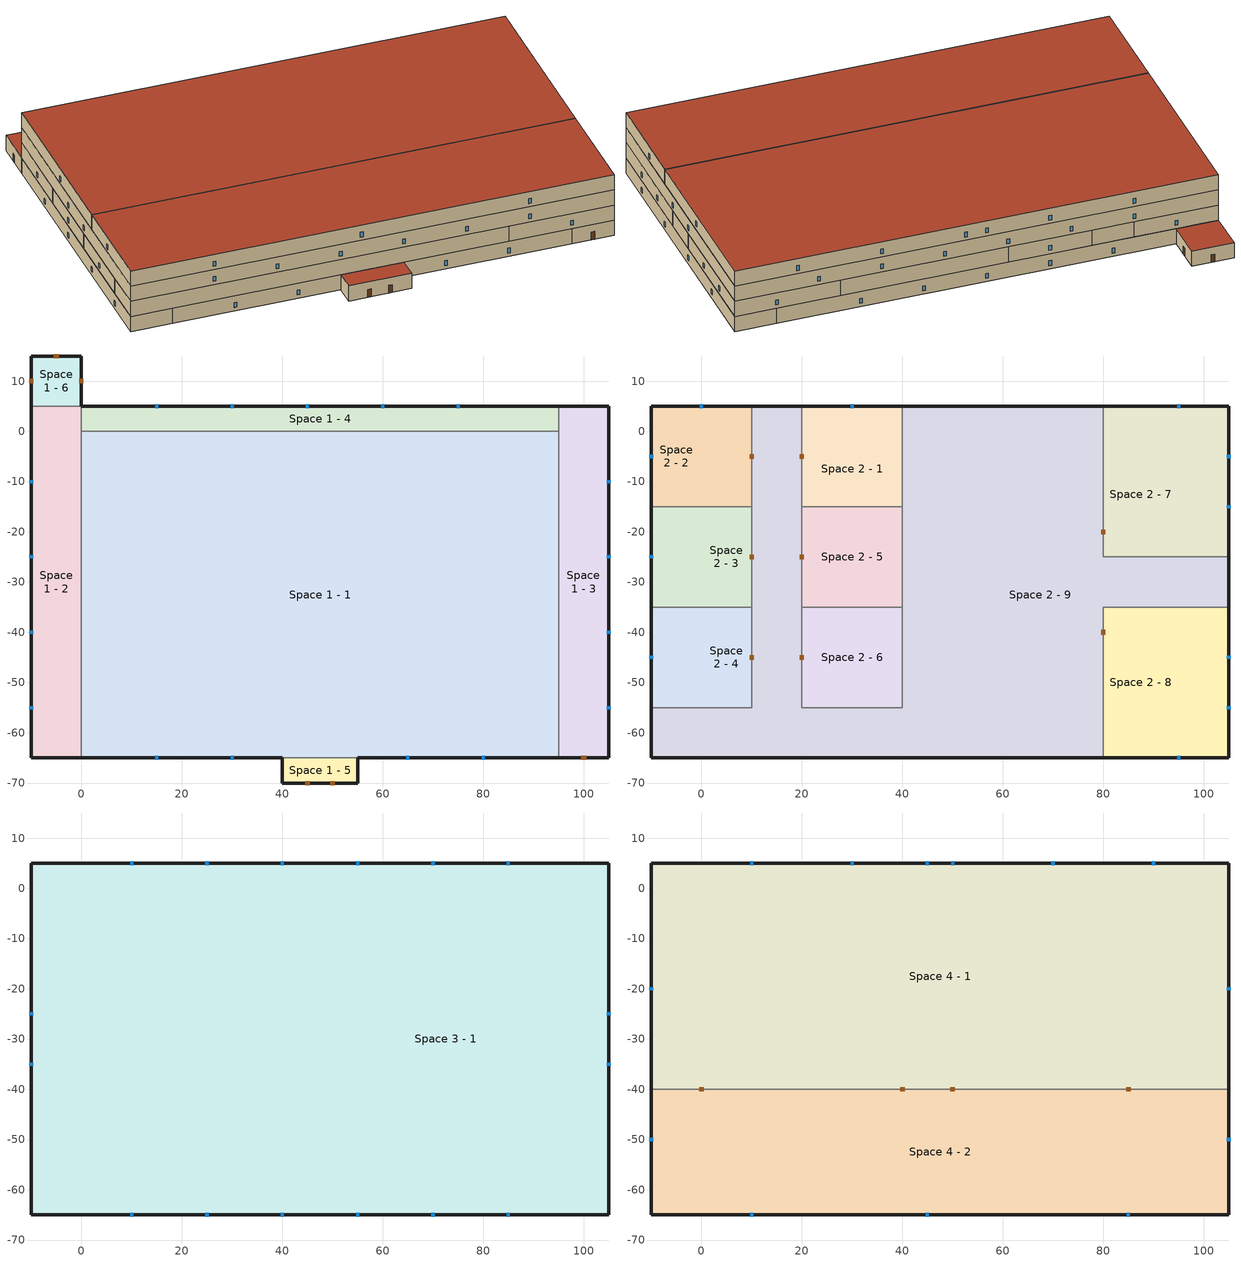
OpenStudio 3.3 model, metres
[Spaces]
Space 1 - 4
 floor ground: 95,5 95,0 0,0 0,5 z0
 wall outside: 95,5 0,5 z0:4
 wall to Space 1 - 1: 0,0 95,0 z0:4
 wall to Space 1 - 2: 0,5 0,0 z0:4
 wall to Space 1 - 3: 95,0 95,5 z0:4
 window: 60.3,5 59.7,5 / 45.3,5 44.7,5 / 75.3,5 74.7,5 / 30.3,5 29.7,5 / 15.3,5 14.7,5 z0.91:2.13
Space 1 - 1
 floor ground: 95,0 95,-65 55,-65 40,-65 0,-65 0,0 z0
 wall outside: 55,-65 95,-65 / 0,-65 40,-65 z0:4
 wall to Space 1 - 3: 95,-65 95,0 z0:4
 wall to Space 1 - 2: 0,0 0,-65 z0:4
 wall to Space 1 - 5: 40,-65 55,-65 z0:4
 window: 79.7,-65 80.3,-65 / 64.7,-65 65.3,-65 / 29.7,-65 30.3,-65 / 14.7,-65 15.3,-65 z0.91:2.13
Space 1 - 2
 floor ground: -10,-65 -10,5 -5,5 0,5 0,0 0,-65 z0
 wall outside: -10,5 -10,-65 0,-65 z0:4
 wall to Space 1 - 6: 0,5 -5,5 -10,5 z0:4
 window: -10,-54.7 -10,-55.3 / -10,-24.7 -10,-25.3 / -10,-9.7 -10,-10.3 / -10,-39.7 -10,-40.3 z0.91:2.13
Space 1 - 3
 floor ground: 105,5 105,-65 95,-65 95,0 95,5 z0
 wall outside: 95,-65 105,-65 105,5 95,5 z0:4
 window: 105,-55.3 105,-54.7 / 105,-10.3 105,-9.7 / 105,-40.3 105,-39.7 / 105,-25.3 105,-24.7 z0.91:2.13
 door: 99.54,-65 100.46,-65 z0:2.03
Space 1 - 5
 floor ground: 55,-65 55,-70 40,-70 40,-65 z0
 wall outside: 40,-65 40,-70 55,-70 55,-65 z0:4
 door: 49.54,-70 50.46,-70 / 44.54,-70 45.46,-70 z0:2.03
 roof outside: 40,-65 40,-70 55,-70 55,-65 z4
Space 1 - 6
 floor ground: 0,15 0,5 -5,5 -10,5 -10,15 z0
 wall outside: 0,5 0,15 -10,15 -10,5 z0:4
 door: -4.54,15 -5.46,15 / 0,9.54 0,10.46 / -10,10.46 -10,9.54 z0:2.03
 roof outside: -10,15 -10,5 -5,5 0,5 0,15 z4
Space 2 - 7
 floor to Space 1 - 3: 105,5 105,-25 95,-25 95,5 z4
 floor to Space 1 - 1: 95,0 95,-25 80,-25 80,0 z4
 floor to Space 1 - 4: 95,5 95,0 80,0 80,5 z4
 wall outside: 105,-25 105,5 80,5 z4:8
 wall to Space 2 - 9: 80,5 80,-25 105,-25 z4:8
 window: 95.3,5 94.7,5 / 105,-15.3 105,-14.7 / 105,-5.3 105,-4.7 z4.91:6.13
 door inside: 80,-19.54 80,-20.46 z4:6.03
Space 2 - 2
 floor to Space 1 - 1: 10,0 10,-15 0,-15 0,0 z4
 floor to Space 1 - 2: 0,5 0,-15 -10,-15 -10,5 z4
 floor to Space 1 - 4: 10,5 10,0 0,0 0,5 z4
 wall outside: 10,5 -10,5 -10,-15 z4:8
 wall to Space 2 - 3: -10,-15 10,-15 z4:8
 wall to Space 2 - 9: 10,-15 10,5 z4:8
 window: -10,-4.7 -10,-5.3 / 0.3,5 -0.3,5 z4.91:6.13
 door inside: 10,-5.46 10,-4.54 z4:6.03
Space 2 - 9
 floor to Space 1 - 3: 105,-25 105,-35 95,-35 95,-25 z4
 floor to Space 1 - 2: 0,-55 0,-65 -10,-65 -10,-55 z4
 floor to Space 1 - 1: 80,0 80,-25 95,-25 95,-35 80,-35 80,-65 0,-65 0,-55 10,-55 10,0 20,0 20,-55 40,-55 40,0 z4
 floor to Space 1 - 4: 20,5 20,0 10,0 10,5 z4; 80,5 80,0 40,0 40,5 z4
 wall outside: 20,5 10,5 / -10,-55 -10,-65 80,-65 / 80,5 40,5 / 105,-35 105,-25 z4:8
 wall to Space 2 - 3: 10,-15 10,-35 z4:8
 wall to Space 2 - 4: 10,-35 10,-55 -10,-55 z4:8
 wall to Space 2 - 1: 40,5 40,-15 / 20,-15 20,5 z4:8
 wall to Space 2 - 6: 40,-35 40,-55 20,-55 20,-35 z4:8
 wall to Space 2 - 5: 20,-35 20,-15 / 40,-15 40,-35 z4:8
 wall to Space 2 - 8: 80,-65 80,-55 80,-35 105,-35 z4:8
 door inside: 10,-24.54 10,-25.46 / 20,-5.46 20,-4.54 / 20,-25.46 20,-24.54 / 80,-40.46 80,-39.54 / 10,-44.54 10,-45.46 / 20,-45.46 20,-44.54 z4:6.03
Space 2 - 1
 floor to Space 1 - 1: 40,0 40,-15 20,-15 20,0 z4
 floor to Space 1 - 4: 40,5 40,0 20,0 20,5 z4
 wall outside: 40,5 20,5 z4:8
 wall to Space 2 - 5: 20,-15 40,-15 z4:8
 window: 30.3,5 29.7,5 z4.91:6.13
Space 2 - 3
 floor to Space 1 - 1: 10,-15 10,-35 0,-35 0,-15 z4
 floor to Space 1 - 2: 0,-15 0,-35 -10,-35 -10,-15 z4
 wall outside: -10,-15 -10,-35 z4:8
 wall to Space 2 - 4: -10,-35 10,-35 z4:8
 window: -10,-24.7 -10,-25.3 z4.91:6.13
Space 2 - 4
 floor to Space 1 - 1: 10,-35 10,-55 0,-55 0,-35 z4
 floor to Space 1 - 2: 0,-35 0,-55 -10,-55 -10,-35 z4
 wall outside: -10,-35 -10,-55 z4:8
 window: -10,-44.7 -10,-45.3 z4.91:6.13
Space 2 - 5
 floor to Space 1 - 1: 40,-15 40,-35 20,-35 20,-15 z4
 wall to Space 2 - 6: 20,-35 40,-35 z4:8
Space 2 - 6
 floor to Space 1 - 1: 40,-35 40,-55 20,-55 20,-35 z4
Space 2 - 8
 floor to Space 1 - 1: 95,-35 95,-65 80,-65 80,-35 z4
 floor to Space 1 - 3: 105,-35 105,-65 95,-65 95,-35 z4
 wall outside: 80,-65 105,-65 105,-35 z4:8
 window: 105,-55.3 105,-54.7 / 105,-45.3 105,-44.7 / 94.7,-65 95.3,-65 z4.91:6.13
Space 3 - 1
 floor to Space 2 - 7: 105,5 105,-25 80,-25 80,5 z8
 floor to Space 2 - 8: 105,-35 105,-65 80,-65 80,-35 z8
 floor to Space 2 - 9: 80,5 80,-25 105,-25 105,-35 80,-35 80,-65 -10,-65 -10,-55 10,-55 10,5 20,5 20,-55 40,-55 40,5 z8
 floor to Space 2 - 4: 10,-35 10,-55 -10,-55 -10,-35 z8
 floor to Space 2 - 2: 10,5 10,-15 -10,-15 -10,5 z8
 floor to Space 2 - 3: 10,-15 10,-35 -10,-35 -10,-15 z8
 floor to Space 2 - 5: 40,-15 40,-35 20,-35 20,-15 z8
 floor to Space 2 - 6: 40,-35 40,-55 20,-55 20,-35 z8
 floor to Space 2 - 1: 40,5 40,-15 20,-15 20,5 z8
 wall outside: 105,-65 105,5 -10,5 -10,-65 105,-65 z8:12
 window: 105,-25.3 105,-24.7 / 105,-35.3 105,-34.7 / 39.7,-65 40.3,-65 / 54.7,-65 55.3,-65 / 84.7,-65 85.3,-65 / 69.7,-65 70.3,-65 / 9.7,-65 10.3,-65 / 24.7,-65 25.3,-65 / 85.3,5 84.7,5 / 55.3,5 54.7,5 / 40.3,5 39.7,5 / 10.3,5 9.7,5 / 70.3,5 69.7,5 / 25.3,5 24.7,5 / -10,-34.7 -10,-35.3 / -10,-24.7 -10,-25.3 z8.91:10.13
Space 4 - 1
 floor to Space 3 - 1: -10,-40 -10,5 105,5 105,-40 z12
 wall outside: 105,-40 105,5 -10,5 -10,-40 z12:16
 wall to Space 4 - 2: -10,-40 105,-40 z12:16
 window: -10,-19.7 -10,-20.3 / 105,-20.3 105,-19.7 / 90.3,5 89.7,5 / 30.3,5 29.7,5 / 50.3,5 49.7,5 / 10.3,5 9.7,5 / 45.3,5 44.7,5 / 70.3,5 69.7,5 z12.91:14.13
 door inside: 49.54,-40 50.46,-40 / 84.54,-40 85.46,-40 / -0.46,-40 0.46,-40 / 39.54,-40 40.46,-40 z12:14.03
 roof outside: 105,-40 105,5 -10,5 -10,-40 z16
Space 4 - 2
 floor to Space 3 - 1: 105,-40 105,-65 -10,-65 -10,-40 z12
 wall outside: -10,-40 -10,-65 105,-65 105,-40 z12:16
 window: 105,-50.3 105,-49.7 / 84.7,-65 85.3,-65 / 44.7,-65 45.3,-65 / 9.7,-65 10.3,-65 / -10,-49.7 -10,-50.3 z12.91:14.13
 roof outside: -10,-40 -10,-65 105,-65 105,-40 z16
[Site]
Red Bluff Municipal Arpt: Latitude {deg}=40.15; Longitude {deg}=40.15; Time Zone {hr}=-8; Elevation {m}=106
[ClimateZones]
Climate Zone Institution Name 1=ASHRAE; Climate Zone Document Name 1=ANSI/ASHRAE Standard 169; Climate Zone Document Year 1=2006; Climate Zone Institution Name 2=CEC; Climate Zone Document Name 2=California Climate Zone Descriptions; Climate Zone Document Year 2=1995; Climate Zone Value 2=11
[Building]
Building 1: North Axis {deg}=-0; Default Construction Set=189.1-2009 - CZ5 - Office
[SizingPeriod:DesignDay] Barometric Pressure {Pa}=100058; Rain Indicator=No; Snow Indicator=No; Day of Month=21; Daylight Saving Time Indicator=No; Dry-Bulb Temperature Range Modifier Type=DefaultMultipliers
Name | Maximum Dry-Bulb Temperature {C} | Daily Dry-Bulb Temperature Range {deltaC} | Wind Speed {m/s} | Wind Direction {deg} | Sky Clearness | Month | Day Type | Humidity Condition Type | Wetbulb or DewPoint at Maximum Dry-Bulb {C} | Solar Model Indicator | ASHRAE Clear Sky Optical Depth for Beam Irradiance | ASHRAE Clear Sky Optical Depth for Diffuse Irradiance | Enthalpy at Maximum Dry-Bulb {J/kg}
Red Bluff Municipal Arpt Ann Htg 99.6% Condns DB | -1.1 | 0 | 2.3 | 320 | 0 | 12 | WinterDesignDay | Wetbulb | -1.1 | ASHRAEClearSky
Red Bluff Municipal Arpt Ann Hum_n 99.6% Condns DP=>MCDB | 10.8 | 0 | 2.3 | 320 | 0 | 12 | WinterDesignDay | Dewpoint | -9.9 | ASHRAEClearSky
Red Bluff Municipal Arpt Ann Htg Wind 99.6% Condns WS=>MCDB | 11.3 | 0 | 15.6 | 320 | 0 | 12 | WinterDesignDay | Wetbulb | 11.3 | ASHRAEClearSky
Red Bluff Municipal Arpt Ann Clg .4% Condns DB=>MWB | 40.6 | 16.9 | 3.9 | 150 |  | 7 | SummerDesignDay | Wetbulb | 20.9 | ASHRAETau | 0.364 | 2.504
Red Bluff Municipal Arpt Ann Clg .4% Condns WB=>MDB | 35.7 | 16.9 | 3.9 | 150 |  | 7 | SummerDesignDay | Wetbulb | 22.7 | ASHRAETau | 0.364 | 2.504
Red Bluff Municipal Arpt Ann Clg .4% Condns DP=>MDB | 27.7 | 16.9 | 3.9 | 150 |  | 7 | SummerDesignDay | Dewpoint | 18.7 | ASHRAETau | 0.364 | 2.504
Red Bluff Municipal Arpt Ann Clg .4% Condns Enth=>MDB | 35.9 | 16.9 | 3.9 | 150 |  | 7 | SummerDesignDay | Enthalpy | 23 | ASHRAETau | 0.364 | 2.504 | 67200
[DefaultConstructionSet]
189.1-2009 - CZ5 - Office: Default Exterior Surface Constructions=Default Surface Constructions 13; Default Interior Surface Constructions=Default Surface Constructions 14; Default Ground Contact Surface Constructions=Default Surface Constructions 15; Default Exterior SubSurface Constructions=Default Sub Surface Constructions 9; Default Interior SubSurface Constructions=Default Sub Surface Constructions 10; Interior Partition Construction=Interior Partition
[DefaultSurfaceConstructions]
Name | Floor Construction | Wall Construction | Roof Ceiling Construction
Default Surface Constructions 13 | ExtSlabCarpet 4in ClimateZone 1-8 | ASHRAE 189.1-2009 ExtWall Mass ClimateZone 5 | ASHRAE 189.1-2009 ExtRoof IEAD ClimateZone 2-5
Default Surface Constructions 14 | Interior Floor | Interior Wall | Interior Ceiling
Default Surface Constructions 15 | ExtSlabCarpet 4in ClimateZone 1-8 | ExtSlabCarpet 4in ClimateZone 1-8 | ExtSlabCarpet 4in ClimateZone 1-8
[DefaultSubSurfaceConstructions]
Name | Fixed Window Construction | Operable Window Construction | Door Construction | Tubular Daylight Dome Construction | Tubular Daylight Diffuser Construction
Default Sub Surface Constructions 9 | ASHRAE 189.1-2009 ExtWindow ClimateZone 4-5 | ASHRAE 189.1-2009 ExtWindow ClimateZone 4-5 | Exterior Door | Interior Window | Interior Window
Default Sub Surface Constructions 10 | Interior Window | Interior Window | Interior Door
[Construction]
Interior Partition; Interior Door: G05 25mm wood
ExtSlabCarpet 4in ClimateZone 1-8: MAT-CC05 4 HW CONCRETE, CP02 CARPET PAD
ASHRAE 189.1-2009 ExtWall Mass ClimateZone 5: 1IN Stucco, 8IN Concrete HW, Wall Insulation [40], 1/2IN Gypsum
ASHRAE 189.1-2009 ExtRoof IEAD ClimateZone 2-5: Roof Membrane, Roof Insulation [21], Metal Decking
Interior Floor: F16 Acoustic tile, F05 Ceiling air space resistance, M11 100mm lightweight concrete
Interior Wall: G01a 19mm gypsum board, F04 Wall air space resistance, G01a 19mm gypsum board
Interior Ceiling: M11 100mm lightweight concrete, F05 Ceiling air space resistance, F16 Acoustic tile
ASHRAE 189.1-2009 ExtWindow ClimateZone 4-5: Theoretical Glass [207]
Exterior Door: F08 Metal surface, I01 25mm insulation board
Interior Window: Clear 3mm
[Material] Thermal Absorptance=0.9
Name | Roughness | Thickness {m} | Conductivity {W/m-K} | Density {kg/m3} | Specific Heat {J/kg-K} | Solar Absorptance | Visible Absorptance
G05 25mm wood | MediumSmooth | 0.0254 | 0.15 | 608 | 1630 | 0.5 | 0.5
MAT-CC05 4 HW CONCRETE | Rough | 0.1016 | 1.311 | 2240 | 836.8 | 0.85 | 0.85
1IN Stucco | Smooth | 0.0253 | 0.6918 | 1858 | 837 | 0.92 | 0.92
8IN Concrete HW | MediumRough | 0.2033 | 1.7296 | 2243 | 837 | 0.65 | 0.65
Wall Insulation [40] | MediumRough | 0.0794 | 0.0432 | 91 | 837 | 0.5 | 0.5
1/2IN Gypsum | Smooth | 0.0127 | 0.16 | 784.9 | 830 | 0.4 | 0.4
Roof Membrane | VeryRough | 0.0095 | 0.16 | 1121.29 | 1460 | 0.7 | 0.7
Roof Insulation [21] | MediumRough | 0.2105 | 0.049 | 265 | 836.8 | 0.7 | 0.7
Metal Decking | MediumSmooth | 0.0015 | 45.006 | 7680 | 418.4 | 0.6 | 0.6
F16 Acoustic tile | MediumSmooth | 0.0191 | 0.06 | 368 | 590 | 0.3 | 0.3
M11 100mm lightweight concrete | MediumRough | 0.1016 | 0.53 | 1280 | 840 | 0.5 | 0.5
G01a 19mm gypsum board | MediumSmooth | 0.019 | 0.16 | 800 | 1090 | 0.4 | 0.4
F08 Metal surface | Smooth | 0.0008 | 45.28 | 7824 | 500 | 0.7 | 0.7
I01 25mm insulation board | MediumRough | 0.0254 | 0.03 | 43 | 1210 | 0.6 | 0.6
[Material:NoMass]
CP02 CARPET PAD: Roughness=Smooth; Thermal Resistance {m2-K/W}=0.1; Thermal Absorptance=0.9; Solar Absorptance=0.8; Visible Absorptance=0.8
[Material:AirGap]
Name | Thermal Resistance {m2-K/W}
F05 Ceiling air space resistance | 0.18
F04 Wall air space resistance | 0.15
[WindowMaterial:Glazing] Optical Data Type=SpectralAverage; Thickness {m}=0.003; Back Side Solar Reflectance at Normal Incidence=0; Back Side Visible Reflectance at Normal Incidence=0; Infrared Transmittance at Normal Incidence=0; Dirt Correction Factor for Solar and Visible Transmittance=1; Solar Diffusing=No
Name | Solar Transmittance at Normal Incidence | Front Side Solar Reflectance at Normal Incidence | Visible Transmittance at Normal Incidence | Front Side Visible Reflectance at Normal Incidence | Front Side Infrared Hemispherical Emissivity | Back Side Infrared Hemispherical Emissivity | Conductivity {W/m-K}
Theoretical Glass [207] | 0.3311 | 0.6189 | 0.44 | 0.51 | 0.9 | 0.9 | 0.0133
Clear 3mm | 0.837 | 0.075 | 0.898 | 0.081 | 0.84 | 0.84 | 0.9
[BuildingStory] Nominal Floor to Floor Height {m}=4; Nominal Floor to Ceiling Height {m}=4
Name | Nominal Z Coordinate {m}
Story 1 | 0
Story 2 | 4
Story 4 | 12
Story 3 | 8
[Space]
Name | Building Story
Space 1 - 4; Space 1 - 1; Space 1 - 5; Space 1 - 2; Space 1 - 3; Space 1 - 6 | Story 1
Space 2 - 9; Space 2 - 3; Space 2 - 2; Space 2 - 1; Space 2 - 4; Space 2 - 5; Space 2 - 6; Space 2 - 7; Space 2 - 8 | Story 2
Space 4 - 1; Space 4 - 2 | Story 4
Space 3 - 1 | Story 3
